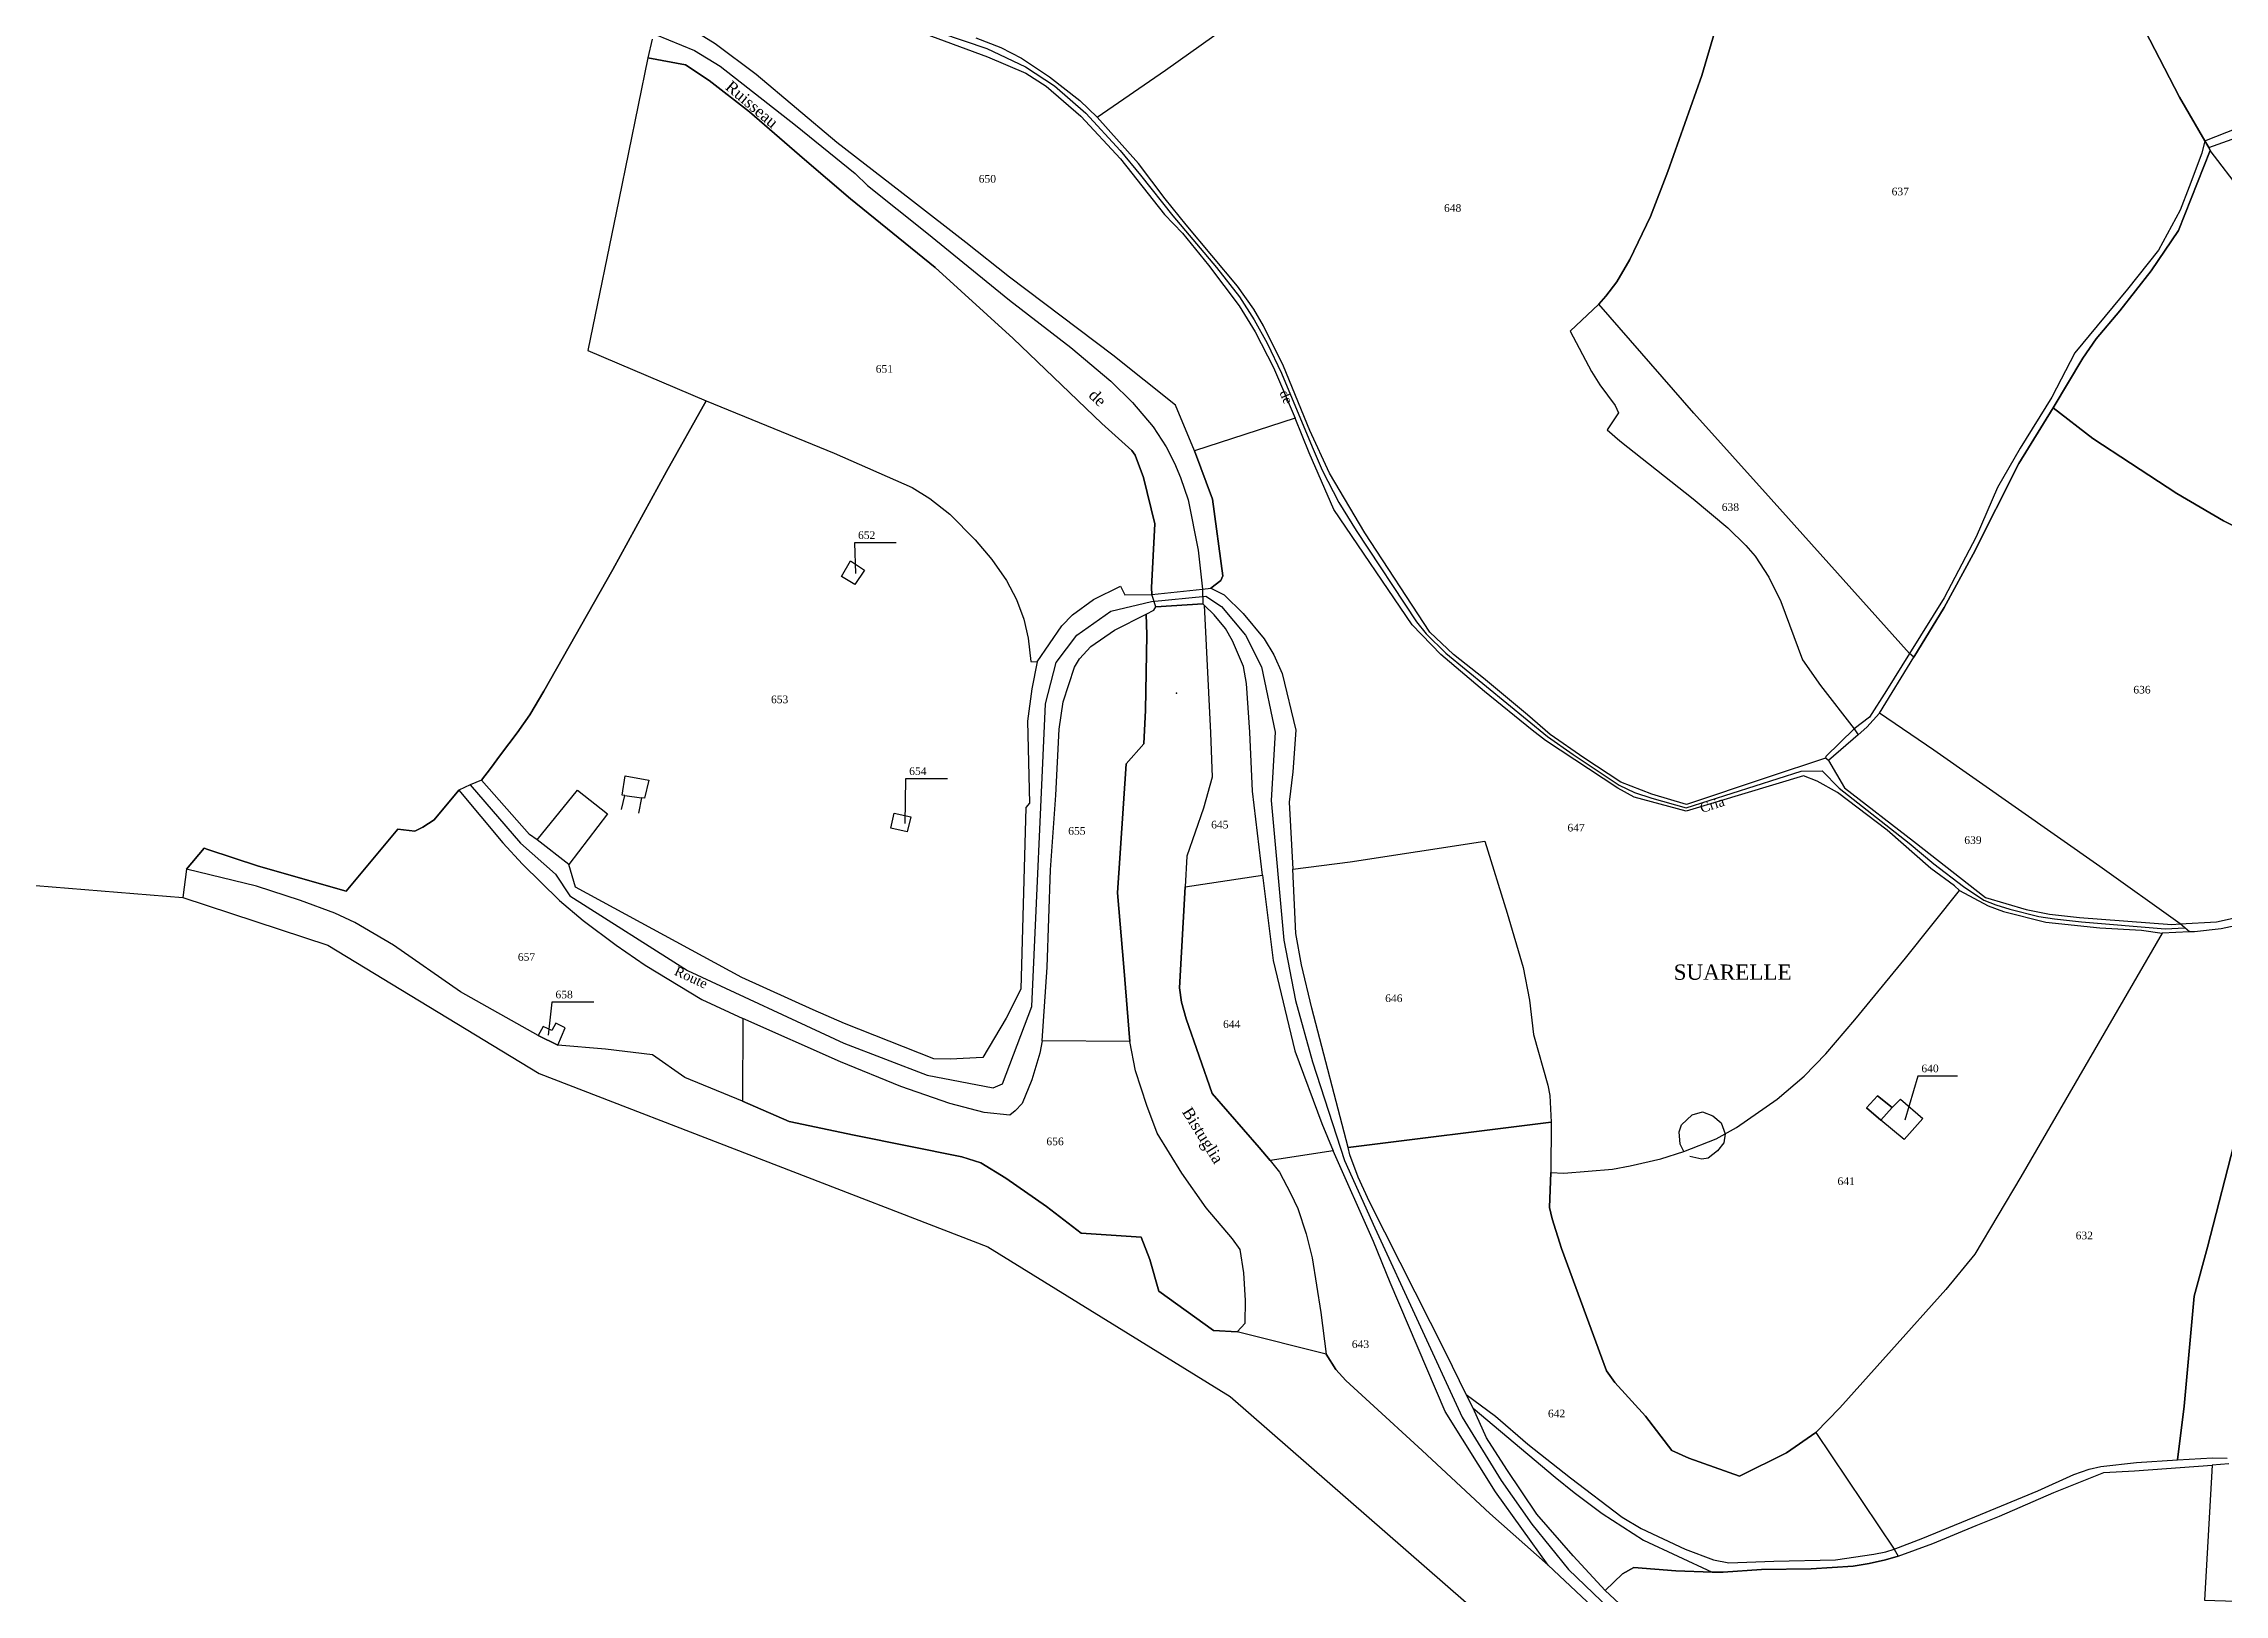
# Model space of a CAD drawing. Extents: x 1206804 to 1210977, y 6152742 to 6157901.
# Drawn here: x 1209128 to 1209699, y 6153480 to 6153886 of the extents above; entities that cross this region are included whole.
import ezdxf

# ---------------------------------------------------------------- set-up
doc = ezdxf.new("R2010")
doc.units = 0
doc.linetypes.add('CONTINU', pattern=[0])
doc.layers.get('0').update_dxf_attribs({"linetype": 'CONTINU'})
for name, color, linetype in [('1FLECHEFL', 7, 'CONTINU'), ('1LIEUDIT', 7, 'CONTINU'), ('1PARCELLE', 7, 'CONTINU'), ('1SECTION', 7, 'CONTINU'), ('1SUBDSECT', 7, 'CONTINU'), ('1TRONFLUV', 7, 'CONTINU'), ('1TROUPARCELLE', 7, 'CONTINU'), ('1ZONCOMM', 7, 'CONTINU'), ('3BATIDUR', 7, 'CONTINU'), ('3CHEMIN', 7, 'CONTINU'), ('3FISCLINE', 7, 'CONTINUOUS'), ('3FLECHEPAR', 7, 'CONTINU'), ('3LIEUDITTEX', 7, 'CONTINU'), ('3PARCELLETEX', 7, 'CONTINU'), ('3PONT', 7, 'CONTINU'), ('3TRONFLUVTEX', 7, 'CONTINU'), ('3ZONCOMMTEX', 7, 'CONTINU')]:
    doc.layers.add(name, color=color, linetype=linetype)
doc.styles.get("Standard").update_dxf_attribs({"font": 'Times New Roman'})

# ---------------------------------------------------------------- blocks, each defined once
blk = doc.blocks.new('FLECHRU1')
blk.add_point((0, 0))

msp = doc.modelspace()

# ---------------------------------------------------------------- linework, layer by layer
at = {"layer": '1LIEUDIT'}
for points in [[(1209712.22, 6153754.59), (1209699.09, 6153761.07), (1209686.87, 6153768.23), (1209674.71, 6153776.17), (1209664.87, 6153782.66), (1209654.48, 6153790.7), (1209662.26, 6153803.67), (1209665.75, 6153808.74), (1209671.9, 6153816.13), (1209680.15, 6153826.59), (1209687.29, 6153837.13), (1209695.61, 6153858.1), (1209695.26, 6153858.83), (1209694.19, 6153860.66), (1209687.53, 6153872.04), (1209675.87, 6153894.68)], [(1209712.22, 6153754.59), (1209699.09, 6153761.07), (1209686.87, 6153768.23), (1209674.71, 6153776.17), (1209664.87, 6153782.66), (1209654.48, 6153790.7), (1209662.26, 6153803.67), (1209665.75, 6153808.74), (1209671.9, 6153816.13), (1209680.15, 6153826.59), (1209687.29, 6153837.13), (1209695.61, 6153858.1), (1209695.26, 6153858.83), (1209694.19, 6153860.66), (1209687.53, 6153872.04), (1209675.87, 6153894.68)], [(1209287.69, 6153887.24), (1209286.56, 6153882.34), (1209278.98, 6153845.17), (1209270.88, 6153805.73), (1209301.9, 6153792.51), (1209291.52, 6153773.99), (1209277.4, 6153748.33), (1209259.35, 6153716.5), (1209255.71, 6153710.32), (1209252.39, 6153705.62), (1209248.06, 6153699.8), (1209245.37, 6153696.28), (1209243.02, 6153693.2), (1209240.1, 6153691.98), (1209237.14, 6153690.55), (1209230.65, 6153682.81), (1209227.71, 6153680.9), (1209225.58, 6153679.84), (1209221.13, 6153680.38), (1209207.64, 6153664.17), (1209184.7, 6153670.68), (1209171.43, 6153675.03), (1209170.44, 6153675.37), (1209165.84, 6153669.88), (1209164.89, 6153662.46), (1209202.81, 6153650.03), (1209258.18, 6153616.37), (1209375.61, 6153571.05), (1209439.07, 6153531.83), (1209515.88, 6153464.72)]]:
    msp.add_lwpolyline(points, dxfattribs=at)
at = {"layer": '1PARCELLE'}
for points in [[(1209372.45, 6153887.57), (1209379.03, 6153885.06), (1209384.4, 6153882.29), (1209391.77, 6153877.39), (1209399.68, 6153871.19), (1209404.18, 6153866.8), (1209422.08, 6153879.16), (1209463.41, 6153908.53)], [(1209565.78, 6153888.95), (1209562.53, 6153877.69), (1209553.58, 6153852.59), (1209549.04, 6153840.82), (1209543.66, 6153829.54), (1209540.25, 6153823.73), (1209537.37, 6153819.98), (1209535.53, 6153817.85), (1209528, 6153810.8), (1209533.65, 6153800.24), (1209535.79, 6153796.75), (1209539.79, 6153791.3), (1209540.65, 6153789.37), (1209537.74, 6153784.97), (1209541.06, 6153782.1), (1209560.21, 6153766.89), (1209569.32, 6153759.27), (1209574.02, 6153754.66), (1209576.48, 6153751.88), (1209580.04, 6153746.39), (1209583.22, 6153739.95), (1209588.89, 6153724.73), (1209593.59, 6153717.98), (1209602.4, 6153706.64), (1209603.42, 6153705.04), (1209595.67, 6153698.37), (1209594.92, 6153699), (1209579.57, 6153693.94), (1209558.48, 6153686.83), (1209549.43, 6153689.5), (1209541.28, 6153692.7), (1209531.62, 6153699.05), (1209522.83, 6153705.19), (1209516.85, 6153710.35), (1209505.31, 6153719.95), (1209497.49, 6153726.15), (1209491.33, 6153731.95), (1209474.26, 6153757.93), (1209465.05, 6153773.57), (1209459.89, 6153784.78), (1209453.04, 6153801.65), (1209447.78, 6153812.14), (1209445.22, 6153816.56), (1209440.99, 6153822.54), (1209427.54, 6153838.6), (1209422.05, 6153845.4), (1209415.08, 6153854.7), (1209404.18, 6153866.8), (1209422.08, 6153879.16), (1209463.41, 6153908.53)], [(1209343.85, 6153894.31), (1209375.52, 6153882.64), (1209385.57, 6153878.33), (1209390.87, 6153874.92), (1209399.97, 6153867.11), (1209410.29, 6153855.91), (1209421.85, 6153841.3), (1209426.56, 6153836.43), (1209433.37, 6153828.05), (1209441.4, 6153817.43), (1209445.55, 6153810.63), (1209450.38, 6153801.29), (1209456.03, 6153788.02), (1209456.03, 6153788.02), (1209429.67, 6153779.42), (1209424.69, 6153791.38), (1209408.3, 6153804.46), (1209381.31, 6153824.91), (1209369.86, 6153834), (1209355.34, 6153845.23), (1209336.11, 6153860.17), (1209314.98, 6153877.96), (1209304.2, 6153886.02), (1209297.85, 6153889.96)], [(1209675.87, 6153894.68), (1209687.53, 6153872.04), (1209694.19, 6153860.66), (1209695.26, 6153858.83), (1209695.61, 6153858.1), (1209695.61, 6153858.1), (1209687.29, 6153837.13), (1209680.15, 6153826.59), (1209671.9, 6153816.13), (1209665.75, 6153808.74), (1209662.26, 6153803.67), (1209654.48, 6153790.7), (1209645.46, 6153776.12), (1209633.57, 6153752.37), (1209625.98, 6153738.42), (1209618.01, 6153725.45), (1209616.9, 6153726.39), (1209580.64, 6153766.8), (1209560.42, 6153789.31), (1209535.53, 6153817.85), (1209537.37, 6153819.98), (1209540.25, 6153823.73), (1209543.66, 6153829.54), (1209549.04, 6153840.82), (1209553.58, 6153852.59), (1209562.53, 6153877.69), (1209565.78, 6153888.95)], [(1209703.83, 6153847.27), (1209695.61, 6153858.1), (1209695.26, 6153858.83), (1209694.19, 6153860.66), (1209687.53, 6153872.04), (1209675.87, 6153894.68)], [(1209703.83, 6153847.27), (1209695.61, 6153858.1), (1209687.29, 6153837.13), (1209680.15, 6153826.59), (1209671.9, 6153816.13), (1209665.75, 6153808.74), (1209662.26, 6153803.67), (1209654.48, 6153790.7), (1209664.87, 6153782.66), (1209674.71, 6153776.17), (1209686.87, 6153768.23), (1209699.09, 6153761.07), (1209712.22, 6153754.59)], [(1209718.1, 6153658.46), (1209698.42, 6153654.25), (1209691.47, 6153653.46), (1209690.19, 6153653.49), (1209690.19, 6153653.49), (1209687.76, 6153655.59), (1209666.68, 6153670.56), (1209623.25, 6153701.04), (1209608.99, 6153710.75), (1209618.01, 6153725.45), (1209625.98, 6153738.42), (1209633.57, 6153752.37), (1209645.46, 6153776.12), (1209654.48, 6153790.7), (1209664.87, 6153782.66), (1209674.71, 6153776.17), (1209686.87, 6153768.23), (1209699.09, 6153761.07), (1209712.22, 6153754.59)], [(1209718.1, 6153658.46), (1209698.42, 6153654.25), (1209691.47, 6153653.46), (1209690.19, 6153653.49), (1209683.01, 6153653.12), (1209646, 6153589.34), (1209633.94, 6153569.08), (1209626.39, 6153559.8), (1209612.16, 6153543.99), (1209598.65, 6153528.81), (1209592.37, 6153522.38), (1209612.86, 6153491.87), (1209620.38, 6153494.68), (1209635.49, 6153500.9), (1209650.44, 6153507.13), (1209659.87, 6153511.35), (1209663.86, 6153512.77), (1209666.94, 6153513.46), (1209676.3, 6153514.52), (1209687.06, 6153515.25), (1209688.73, 6153529.3), (1209691.36, 6153558.07), (1209694.87, 6153570.94), (1209702.5, 6153600.43)], [(1209702.5, 6153600.43), (1209694.87, 6153570.94), (1209691.36, 6153558.07), (1209688.73, 6153529.3), (1209687.06, 6153515.25), (1209696.2, 6153515.74), (1209699.98, 6153515.7)], [(1209560.46, 6153459.35), (1209537.21, 6153480.98), (1209541.72, 6153485.39), (1209544.67, 6153487.02), (1209555.69, 6153486.2), (1209565.18, 6153485.84), (1209568.11, 6153485.84), (1209578.15, 6153486.52), (1209591.09, 6153486.69), (1209602.09, 6153487.4), (1209606.34, 6153488.08), (1209610.56, 6153489.01), (1209613.88, 6153490.03), (1209613.88, 6153490.03), (1209622.94, 6153493.31), (1209634.32, 6153498.01), (1209640.47, 6153500.45), (1209654.69, 6153506.69), (1209667.73, 6153511.95), (1209675.74, 6153512.38), (1209696.09, 6153513.87), (1209694.1, 6153478.49)], [(1209700.46, 6153514.21), (1209696.09, 6153513.87), (1209696.09, 6153513.87), (1209694.1, 6153478.49), (1209740.52, 6153476.97)]]:
    msp.add_lwpolyline(points, dxfattribs=at)
for points in [[(1209270.88, 6153805.73), (1209301.9, 6153792.51), (1209335.39, 6153778.83), (1209355.77, 6153769.86), (1209360.45, 6153766.95), (1209365.68, 6153762.87), (1209372.28, 6153756.12), (1209376.62, 6153751), (1209380.47, 6153745.49), (1209383.09, 6153740.52), (1209385, 6153735.37), (1209386.16, 6153730.37), (1209386.86, 6153724.31), (1209388.52, 6153724.23), (1209394.99, 6153733.58), (1209397.77, 6153736.48), (1209403.29, 6153740.5), (1209410.37, 6153743.97), (1209411.42, 6153741.75), (1209418.55, 6153741.83), (1209418.44, 6153743.65), (1209419.33, 6153760.33), (1209416.36, 6153772.46), (1209414.2, 6153778.35), (1209413.29, 6153779.51), (1209405.44, 6153786.59), (1209382.27, 6153808.84), (1209361.81, 6153827.46), (1209339.68, 6153845.45), (1209327.64, 6153855.76), (1209313.17, 6153868.25), (1209302.63, 6153876.45), (1209296.46, 6153880.55), (1209286.56, 6153882.34), (1209278.98, 6153845.17), (1209270.88, 6153805.73)], [(1209608.99, 6153710.75), (1209618.01, 6153725.45), (1209616.9, 6153726.39), (1209580.64, 6153766.8), (1209560.42, 6153789.31), (1209535.53, 6153817.85), (1209528, 6153810.8), (1209533.65, 6153800.24), (1209535.79, 6153796.75), (1209539.79, 6153791.3), (1209540.65, 6153789.37), (1209537.74, 6153784.97), (1209541.06, 6153782.1), (1209560.21, 6153766.89), (1209569.32, 6153759.27), (1209574.02, 6153754.66), (1209576.48, 6153751.88), (1209580.04, 6153746.39), (1209583.22, 6153739.95), (1209588.89, 6153724.73), (1209593.59, 6153717.98), (1209602.4, 6153706.64), (1209603.42, 6153705.04), (1209605.69, 6153707.11), (1209608.99, 6153710.75)], [(1209361.5, 6153620.21), (1209338.12, 6153629.45), (1209329.92, 6153633.05), (1209311.24, 6153641.55), (1209267.67, 6153665.17), (1209265.92, 6153671.09), (1209257.67, 6153677.56), (1209255.59, 6153678.98), (1209243.02, 6153693.2), (1209245.37, 6153696.28), (1209248.06, 6153699.8), (1209252.39, 6153705.62), (1209255.71, 6153710.32), (1209259.35, 6153716.5), (1209277.4, 6153748.33), (1209291.52, 6153773.99), (1209301.9, 6153792.51), (1209335.39, 6153778.83), (1209355.77, 6153769.86), (1209360.45, 6153766.95), (1209365.68, 6153762.87), (1209372.28, 6153756.12), (1209376.62, 6153751), (1209380.47, 6153745.49), (1209383.09, 6153740.52), (1209385, 6153735.37), (1209386.16, 6153730.37), (1209386.86, 6153724.31), (1209388.52, 6153724.23), (1209387.15, 6153717.12), (1209385.98, 6153708.68), (1209386.54, 6153687.2), (1209385.55, 6153686.04), (1209384.22, 6153638.45), (1209380.36, 6153630.87), (1209374.26, 6153620.59), (1209365.78, 6153620.16), (1209361.5, 6153620.21)], [(1209456.03, 6153788.02), (1209429.67, 6153779.42), (1209434.38, 6153766.76), (1209437.13, 6153746.71), (1209436.63, 6153745.47), (1209433.98, 6153743.47), (1209437.45, 6153741.77), (1209442.48, 6153736.89), (1209447.95, 6153730.18), (1209450.43, 6153726.06), (1209452.62, 6153721.15), (1209456.24, 6153706.34), (1209455.48, 6153695.37), (1209454.47, 6153687.44), (1209455.48, 6153669.86), (1209470.41, 6153671.83), (1209505.73, 6153677.22), (1209511.58, 6153658.39), (1209515.77, 6153644.13), (1209517.41, 6153635.64), (1209518.43, 6153626.57), (1209522.2, 6153613.32), (1209522.72, 6153610.65), (1209523.07, 6153603.64), (1209523, 6153590.45), (1209526.4, 6153590.32), (1209539.08, 6153591.36), (1209543.73, 6153592.23), (1209551.78, 6153594.08), (1209557.76, 6153596.01), (1209566.24, 6153599.25), (1209571.55, 6153602.29), (1209582.23, 6153609.64), (1209589.32, 6153615.74), (1209594.98, 6153621.51), (1209602.58, 6153630.49), (1209615.84, 6153646.63), (1209629.99, 6153664.29), (1209628.64, 6153665.54), (1209622.48, 6153670.08), (1209611.02, 6153680.14), (1209598.03, 6153690.02), (1209592.7, 6153692.91), (1209589.14, 6153694.3), (1209558.41, 6153685.06), (1209544.77, 6153688.77), (1209540.55, 6153691.07), (1209521.6, 6153703.59), (1209518.12, 6153706.31), (1209505.64, 6153716.41), (1209494.17, 6153726.14), (1209486.65, 6153733.86), (1209466.18, 6153764.11), (1209459.75, 6153778.88), (1209456.03, 6153788.02)], [(1209340.8, 6153744.41), (1209337.28, 6153746.58), (1209339.65, 6153750.66), (1209343.33, 6153748.23), (1209340.8, 6153744.41)], [(1209412.75, 6153624.75), (1209389.84, 6153624.98), (1209391.09, 6153644.26), (1209392.01, 6153669.76), (1209393.39, 6153689.3), (1209394.25, 6153706.56), (1209395.35, 6153713.73), (1209398.3, 6153722.81), (1209399.57, 6153725), (1209402.6, 6153728.18), (1209408.78, 6153732.46), (1209417.05, 6153736.71), (1209417.25, 6153731.3), (1209416.89, 6153711.5), (1209416.47, 6153702.71), (1209411.81, 6153697.45), (1209409.58, 6153663.74), (1209411.23, 6153644.21), (1209412.75, 6153624.75)], [(1209427.22, 6153665.28), (1209447.5, 6153668.35), (1209444.87, 6153690.31), (1209444.22, 6153705.75), (1209443.3, 6153718.53), (1209442.52, 6153722.94), (1209439.69, 6153729.7), (1209437.78, 6153732.9), (1209434.81, 6153736.52), (1209432.23, 6153739.02), (1209433.9, 6153705.56), (1209434.36, 6153693.95), (1209432.05, 6153685.9), (1209427.65, 6153673.31), (1209427.22, 6153665.28)], [(1209687.76, 6153655.59), (1209666.68, 6153670.56), (1209623.25, 6153701.04), (1209608.99, 6153710.75), (1209605.69, 6153707.11), (1209603.42, 6153705.04), (1209595.67, 6153698.37), (1209599.86, 6153691.19), (1209617.89, 6153677.25), (1209636.77, 6153662.44), (1209647.39, 6153659.31), (1209653.51, 6153658.13), (1209661.41, 6153657.26), (1209685.56, 6153655.4), (1209687.76, 6153655.59)], [(1209171.43, 6153675.03), (1209184.7, 6153670.68), (1209207.64, 6153664.17), (1209221.13, 6153680.38), (1209225.58, 6153679.84), (1209227.71, 6153680.9), (1209230.65, 6153682.81), (1209237.14, 6153690.55), (1209248.64, 6153676.8), (1209253.78, 6153671.25), (1209263.5, 6153661.73), (1209269.71, 6153656.49), (1209278.3, 6153649.97), (1209285.89, 6153644.76), (1209300.77, 6153635.8), (1209311.46, 6153630.79), (1209311.39, 6153609.12), (1209296.24, 6153615.38), (1209287.84, 6153621.28), (1209275.54, 6153622.75), (1209263.03, 6153623.84), (1209264.98, 6153628.36), (1209262.52, 6153629.55), (1209261.51, 6153627.62), (1209259.16, 6153628.71), (1209257.92, 6153626.39), (1209237.58, 6153637.76), (1209219.99, 6153650.01), (1209209.88, 6153655.93), (1209204.65, 6153658.42), (1209195.68, 6153661.74), (1209184.15, 6153665.41), (1209165.84, 6153669.88), (1209170.44, 6153675.37), (1209171.43, 6153675.03)], [(1209354.52, 6153679.69), (1209350.2, 6153680.66), (1209351.05, 6153684.58), (1209355.41, 6153683.6), (1209354.52, 6153679.69)], [(1209455.48, 6153669.86), (1209470.41, 6153671.83), (1209505.73, 6153677.22), (1209511.58, 6153658.39), (1209515.77, 6153644.13), (1209517.41, 6153635.64), (1209518.43, 6153626.57), (1209522.2, 6153613.32), (1209522.72, 6153610.65), (1209523.07, 6153603.64), (1209469.95, 6153597.01), (1209460.45, 6153633.48), (1209457.74, 6153644.88), (1209456.23, 6153653.03), (1209455.48, 6153669.86)], [(1209466, 6153596.18), (1209449.49, 6153593.61), (1209446.62, 6153597), (1209434.34, 6153611.12), (1209427.5, 6153630.67), (1209426.32, 6153635.09), (1209425.8, 6153638.79), (1209427.22, 6153665.28), (1209447.5, 6153668.35), (1209450.32, 6153646.01), (1209455.93, 6153622.36), (1209462.99, 6153603.33), (1209466, 6153596.18)], [(1209559.12, 6153515.63), (1209554.64, 6153517.69), (1209547.76, 6153526.71), (1209539.77, 6153535.47), (1209537.53, 6153538.56), (1209529.55, 6153560.35), (1209525.73, 6153570.56), (1209523.3, 6153578.3), (1209522.63, 6153581.33), (1209523, 6153590.45), (1209526.4, 6153590.32), (1209539.08, 6153591.36), (1209543.73, 6153592.23), (1209551.78, 6153594.08), (1209557.76, 6153596.01), (1209566.24, 6153599.25), (1209571.55, 6153602.29), (1209582.23, 6153609.64), (1209589.32, 6153615.74), (1209594.98, 6153621.51), (1209602.58, 6153630.49), (1209615.84, 6153646.63), (1209629.99, 6153664.29), (1209637.43, 6153660.28), (1209641.44, 6153658.81), (1209652.53, 6153655.98), (1209666.72, 6153654.58), (1209677.62, 6153653.93), (1209683.01, 6153653.12), (1209646, 6153589.34), (1209633.94, 6153569.08), (1209626.39, 6153559.8), (1209612.16, 6153543.99), (1209598.65, 6153528.81), (1209592.37, 6153522.38), (1209584.67, 6153517.08), (1209572.39, 6153510.98), (1209559.12, 6153515.63)], [(1209263.03, 6153623.84), (1209264.98, 6153628.36), (1209262.52, 6153629.55), (1209261.51, 6153627.62), (1209259.16, 6153628.71), (1209257.92, 6153626.39), (1209263.03, 6153623.84)], [(1209311.46, 6153630.79), (1209311.39, 6153609.12), (1209323.63, 6153603.82), (1209340.62, 6153600.26), (1209368.83, 6153594.54), (1209373.76, 6153593.03), (1209380.32, 6153589), (1209390.95, 6153581.58), (1209400.02, 6153574.55), (1209415.7, 6153573.52), (1209417.97, 6153567.67), (1209420.33, 6153559.37), (1209434.66, 6153549.08), (1209440.83, 6153548.73), (1209442.98, 6153551.06), (1209443.02, 6153556.96), (1209442.65, 6153564.18), (1209441.62, 6153570.28), (1209439.69, 6153573.09), (1209432.79, 6153581.22), (1209426.38, 6153590.31), (1209419.95, 6153600.76), (1209417.21, 6153608.04), (1209414.22, 6153617.09), (1209412.75, 6153624.75), (1209389.84, 6153624.98), (1209389.23, 6153621.7), (1209387.1, 6153614.71), (1209384.55, 6153608.54), (1209382.76, 6153606.58), (1209381.37, 6153605.51), (1209374.66, 6153606.19), (1209365.69, 6153608.52), (1209352.79, 6153612.96), (1209336.99, 6153619.42), (1209311.46, 6153630.79)], [(1209620.38, 6153604.61), (1209615.44, 6153599.12), (1209609.33, 6153604.21), (1209605.62, 6153607.41), (1209608.52, 6153610.56), (1209612.33, 6153607.5), (1209614.49, 6153609.67), (1209620.38, 6153604.61)], [(1209523.07, 6153603.64), (1209523, 6153590.45), (1209522.63, 6153581.33), (1209523.3, 6153578.3), (1209525.73, 6153570.56), (1209529.55, 6153560.35), (1209537.53, 6153538.56), (1209539.77, 6153535.47), (1209547.76, 6153526.71), (1209554.64, 6153517.69), (1209559.12, 6153515.63), (1209572.39, 6153510.98), (1209584.67, 6153517.08), (1209592.37, 6153522.38), (1209612.86, 6153491.87), (1209613.88, 6153490.03), (1209610.56, 6153489.01), (1209606.34, 6153488.08), (1209602.09, 6153487.4), (1209591.09, 6153486.69), (1209578.15, 6153486.52), (1209568.11, 6153485.84), (1209565.18, 6153485.84), (1209555.69, 6153486.2), (1209544.67, 6153487.02), (1209541.72, 6153485.39), (1209537.21, 6153480.98), (1209528.83, 6153490.1), (1209519.32, 6153501.01), (1209511.48, 6153512.72), (1209506.14, 6153521.01), (1209502.62, 6153528.73), (1209500.84, 6153532.34), (1209495.46, 6153543.28), (1209475.52, 6153582.77), (1209472.52, 6153589.22), (1209470.36, 6153595.09), (1209469.95, 6153597.01), (1209523.07, 6153603.64)], [(1209466, 6153596.18), (1209449.49, 6153593.61), (1209451.92, 6153590.52), (1209454.85, 6153585.09), (1209456.72, 6153581.05), (1209458.97, 6153574.38), (1209460.49, 6153568.17), (1209462.79, 6153553.81), (1209464.13, 6153542.87), (1209466.69, 6153538.91), (1209469.29, 6153536.04), (1209475.64, 6153530.29), (1209489.26, 6153517.72), (1209506.99, 6153501.17), (1209522.32, 6153487.62), (1209508.51, 6153506.89), (1209495.34, 6153527.88), (1209480.92, 6153561.63), (1209476.53, 6153572.42), (1209466, 6153596.18)]]:
    msp.add_lwpolyline(points, close=True, dxfattribs=at)
at = {"layer": '1SECTION'}
msp.add_lwpolyline([(1209104.94, 6153667.37), (1209164.89, 6153662.46), (1209202.81, 6153650.03), (1209258.18, 6153616.37), (1209375.61, 6153571.05), (1209439.07, 6153531.83), (1209515.88, 6153464.72), (1209527.35, 6153434.16), (1209580.35, 6153373.65), (1209625.63, 6153333.95), (1209703.54, 6153217.38)], dxfattribs=at)
at = {"layer": '1SUBDSECT'}
msp.add_lwpolyline([(1209287.69, 6153887.24), (1209286.56, 6153882.34), (1209278.98, 6153845.17), (1209270.88, 6153805.73), (1209301.9, 6153792.51), (1209291.52, 6153773.99), (1209277.4, 6153748.33), (1209259.35, 6153716.5), (1209255.71, 6153710.32), (1209252.39, 6153705.62), (1209248.06, 6153699.8), (1209245.37, 6153696.28), (1209243.02, 6153693.2), (1209240.1, 6153691.98), (1209237.14, 6153690.55), (1209230.65, 6153682.81), (1209227.71, 6153680.9), (1209225.58, 6153679.84), (1209221.13, 6153680.38), (1209207.64, 6153664.17), (1209184.7, 6153670.68), (1209171.43, 6153675.03), (1209170.44, 6153675.37), (1209165.84, 6153669.88), (1209164.89, 6153662.46), (1209202.81, 6153650.03), (1209258.18, 6153616.37), (1209375.61, 6153571.05), (1209439.07, 6153531.83), (1209515.88, 6153464.72)], dxfattribs=at)
at = {"layer": '1TRONFLUV'}
for points in [[(1209287.69, 6153887.24), (1209286.56, 6153882.34), (1209296.46, 6153880.55), (1209302.63, 6153876.45), (1209313.17, 6153868.25), (1209327.64, 6153855.76), (1209339.68, 6153845.45), (1209361.81, 6153827.46), (1209382.27, 6153808.84), (1209405.44, 6153786.59), (1209413.29, 6153779.51), (1209414.2, 6153778.35), (1209416.36, 6153772.46), (1209419.33, 6153760.33), (1209418.44, 6153743.65), (1209418.55, 6153741.83), (1209431.79, 6153743.24), (1209433.98, 6153743.47), (1209436.63, 6153745.47), (1209437.13, 6153746.71), (1209434.38, 6153766.76), (1209429.67, 6153779.42), (1209429.67, 6153779.42), (1209424.69, 6153791.38), (1209408.3, 6153804.46), (1209381.31, 6153824.91), (1209369.86, 6153834), (1209355.34, 6153845.23), (1209336.11, 6153860.17), (1209314.98, 6153877.96), (1209304.2, 6153886.02), (1209297.85, 6153889.96)], [(1209535.36, 6153475.32), (1209522.32, 6153487.62), (1209506.99, 6153501.17), (1209489.26, 6153517.72), (1209475.64, 6153530.29), (1209469.29, 6153536.04), (1209466.69, 6153538.91), (1209464.13, 6153542.87), (1209464.13, 6153542.87), (1209440.83, 6153548.73), (1209434.66, 6153549.08), (1209420.33, 6153559.37), (1209417.97, 6153567.67), (1209415.7, 6153573.52), (1209400.02, 6153574.55), (1209390.95, 6153581.58), (1209380.32, 6153589), (1209373.76, 6153593.03), (1209368.83, 6153594.54), (1209340.62, 6153600.26), (1209323.63, 6153603.82), (1209311.39, 6153609.12), (1209296.24, 6153615.38), (1209287.84, 6153621.28), (1209275.54, 6153622.75), (1209263.03, 6153623.84), (1209257.92, 6153626.39), (1209237.58, 6153637.76), (1209219.99, 6153650.01), (1209209.88, 6153655.93), (1209204.65, 6153658.42), (1209195.68, 6153661.74), (1209184.15, 6153665.41), (1209165.84, 6153669.88), (1209164.89, 6153662.46), (1209202.81, 6153650.03), (1209258.18, 6153616.37), (1209375.61, 6153571.05), (1209439.07, 6153531.83), (1209515.88, 6153464.72)]]:
    msp.add_lwpolyline(points, dxfattribs=at)
msp.add_lwpolyline([(1209419.61, 6153738.6), (1209431.89, 6153739.35), (1209432.23, 6153739.02), (1209433.9, 6153705.56), (1209434.36, 6153693.95), (1209432.05, 6153685.9), (1209427.65, 6153673.31), (1209427.22, 6153665.28), (1209425.8, 6153638.79), (1209426.32, 6153635.09), (1209427.5, 6153630.67), (1209434.34, 6153611.12), (1209446.62, 6153597), (1209449.49, 6153593.61), (1209451.92, 6153590.52), (1209454.85, 6153585.09), (1209456.72, 6153581.05), (1209458.97, 6153574.38), (1209460.49, 6153568.17), (1209462.79, 6153553.81), (1209464.13, 6153542.87), (1209440.83, 6153548.73), (1209442.98, 6153551.06), (1209443.02, 6153556.96), (1209442.65, 6153564.18), (1209441.62, 6153570.28), (1209439.69, 6153573.09), (1209432.79, 6153581.22), (1209426.38, 6153590.31), (1209419.95, 6153600.76), (1209417.21, 6153608.04), (1209414.22, 6153617.09), (1209412.75, 6153624.75), (1209411.23, 6153644.21), (1209409.58, 6153663.74), (1209411.81, 6153697.45), (1209416.47, 6153702.71), (1209416.89, 6153711.5), (1209417.25, 6153731.3), (1209417.05, 6153736.71), (1209419.07, 6153737.76), (1209419.61, 6153738.6)], close=True, dxfattribs=at)
at = {"layer": '1TROUPARCELLE'}
for points in [[(1209337.28, 6153746.58), (1209339.65, 6153750.66), (1209343.33, 6153748.23), (1209340.8, 6153744.41), (1209337.28, 6153746.58)], [(1209350.2, 6153680.66), (1209351.05, 6153684.58), (1209355.41, 6153683.6), (1209354.52, 6153679.69), (1209350.2, 6153680.66)], [(1209609.33, 6153604.21), (1209605.62, 6153607.41), (1209608.52, 6153610.56), (1209612.33, 6153607.5), (1209614.49, 6153609.67), (1209620.38, 6153604.61), (1209615.44, 6153599.12), (1209609.33, 6153604.21)]]:
    msp.add_lwpolyline(points, close=True, dxfattribs=at)
at = {"layer": '1ZONCOMM'}
for points in [[(1209350.8, 6153893.08), (1209375.34, 6153884.79), (1209385.46, 6153879.99), (1209393.07, 6153875.01), (1209401.23, 6153867.85), (1209410.26, 6153858.11), (1209415.59, 6153851.61), (1209424.01, 6153840.97), (1209435.46, 6153827.42), (1209441.46, 6153819.75), (1209445.35, 6153813.73), (1209448.69, 6153807.66), (1209452.45, 6153799.82), (1209460.53, 6153780.46), (1209463.14, 6153774.39), (1209467.44, 6153765.95), (1209472.04, 6153758.54), (1209487.85, 6153734.63), (1209490.36, 6153731.5), (1209495.47, 6153726.5), (1209522.09, 6153704.61), (1209528.8, 6153699.96), (1209540.87, 6153691.91), (1209544.9, 6153690), (1209549.42, 6153688.51), (1209558.42, 6153685.94), (1209588.52, 6153695.53), (1209594.01, 6153695.66), (1209598.46, 6153691.11), (1209616.82, 6153676.72), (1209623.26, 6153671.33), (1209630.96, 6153665.33), (1209636.29, 6153661.82), (1209639.44, 6153660.53), (1209643.16, 6153659.42), (1209650.75, 6153657.54), (1209654.85, 6153656.88), (1209661.89, 6153656.12), (1209683.75, 6153654.31), (1209688.95, 6153654.55)], [(1209240.1, 6153691.98), (1209253.25, 6153676.67), (1209262.46, 6153668.57), (1209266.17, 6153662.96), (1209297, 6153643.38), (1209337.93, 6153624.33), (1209359.7, 6153615.93), (1209376.99, 6153612.6), (1209379.44, 6153613.68), (1209387.13, 6153633.91), (1209390.7, 6153713.18), (1209393.51, 6153723.98), (1209398.89, 6153731.19), (1209407.79, 6153737.44), (1209418.42, 6153740), (1209432.69, 6153741.38), (1209436.8, 6153738.66), (1209443.01, 6153731.14), (1209447.25, 6153722.88), (1209450.83, 6153705.79), (1209449.8, 6153687.87), (1209453.09, 6153651.27), (1209456.16, 6153635.49), (1209460.63, 6153619.49), (1209468.94, 6153593.58), (1209476.93, 6153576.02), (1209499.77, 6153526.43), (1209510, 6153509.81), (1209518, 6153498.38), (1209527.62, 6153486.55), (1209555.54, 6153459.71)]]:
    msp.add_lwpolyline(points, dxfattribs=at)
at = {"layer": '3BATIDUR'}
for points in [[(1209337.28, 6153746.58), (1209339.65, 6153750.66), (1209343.33, 6153748.23), (1209340.8, 6153744.41), (1209337.28, 6153746.58)], [(1209350.2, 6153680.66), (1209351.05, 6153684.58), (1209355.41, 6153683.6), (1209354.52, 6153679.69), (1209350.2, 6153680.66)], [(1209257.92, 6153626.39), (1209263.03, 6153623.84), (1209264.98, 6153628.36), (1209262.52, 6153629.55), (1209261.51, 6153627.62), (1209259.16, 6153628.71), (1209257.92, 6153626.39)], [(1209612.33, 6153607.5), (1209608.52, 6153610.56), (1209605.62, 6153607.41), (1209609.33, 6153604.21), (1209612.33, 6153607.5)]]:
    msp.add_lwpolyline(points, close=True, dxfattribs=at)
at = {"layer": '3CHEMIN'}
for points in [[(1209694.19, 6153860.66), (1209714.79, 6153868.73)], [(1209694.19, 6153860.66), (1209693.37, 6153857.39), (1209690.06, 6153848.53), (1209687.72, 6153842.45), (1209682.09, 6153832), (1209673.95, 6153821.81), (1209660.14, 6153805.13), (1209654.09, 6153793.52), (1209645.86, 6153780.17), (1209639.9, 6153769.88), (1209634.3, 6153756.89), (1209625.92, 6153740.96), (1209616.9, 6153726.39), (1209610.82, 6153716.68), (1209606.42, 6153709.68), (1209602.4, 6153706.64), (1209595, 6153699.44), (1209594.92, 6153699)], [(1209695.26, 6153858.83), (1209712.59, 6153865.07)], [(1209687.76, 6153655.59), (1209697.26, 6153656.14), (1209721.64, 6153661.55), (1209740.4, 6153665.42), (1209760.28, 6153669.83), (1209775.75, 6153672.52), (1209791.58, 6153673.06)], [(1209500.84, 6153532.34), (1209508.5, 6153526.64), (1209517, 6153519.3), (1209528.14, 6153510.52), (1209541.68, 6153500.26), (1209546.6, 6153497.28), (1209558.16, 6153491.85), (1209565.52, 6153489.07)], [(1209502.62, 6153528.73), (1209524.13, 6153510.72), (1209529.12, 6153506.68), (1209536.41, 6153501.17), (1209547.27, 6153494.19), (1209565.18, 6153485.84)], [(1209565.52, 6153489.07), (1209569.61, 6153488.24), (1209581.33, 6153488.69), (1209597.51, 6153489.01), (1209607.55, 6153490.53), (1209610.69, 6153491.13), (1209612.86, 6153491.87)]]:
    msp.add_lwpolyline(points, dxfattribs=at)
at = {"layer": '3FISCLINE'}
for points in [[(1209248.95, 6153901.71), (1209254.11, 6153898.21), (1209261.49, 6153895.39), (1209288.58, 6153888.49), (1209298.83, 6153884.3), (1209305.56, 6153880.13), (1209325.24, 6153864.69), (1209340.87, 6153852.06), (1209344.09, 6153848.91), (1209359.64, 6153836.49), (1209381.27, 6153818.93), (1209397.3, 6153806.54), (1209407.82, 6153797.69), (1209413.51, 6153792.07), (1209418.84, 6153785.69), (1209422.28, 6153780.47), (1209424.49, 6153776.21), (1209426.03, 6153772.48), (1209428.03, 6153766.61), (1209430.68, 6153753.4), (1209431.79, 6153743.24)], [(1209257.67, 6153677.56), (1209268.16, 6153690.61), (1209276.04, 6153684.36), (1209265.92, 6153671.09)], [(1209279.69, 6153685.53), (1209280.56, 6153689.21), (1209279.9, 6153689.3), (1209280.63, 6153694.33), (1209286.9, 6153693.21), (1209285.73, 6153688.48), (1209284.96, 6153688.58), (1209284.18, 6153684.58)], [(1209280.56, 6153689.21), (1209284.96, 6153688.58)], [(1209557.76, 6153596.01), (1209556.8, 6153597.9), (1209556.57, 6153601.09), (1209557.2, 6153602.96), (1209559.96, 6153605.61), (1209562.67, 6153606.4), (1209565.4, 6153605.3), (1209567.56, 6153603.44), (1209568.63, 6153600.62), (1209568.26, 6153598.28), (1209566.6, 6153596.18), (1209564.17, 6153594.24), (1209562.52, 6153593.93), (1209559.33, 6153594.66)]]:
    msp.add_lwpolyline(points, dxfattribs=at)
at = {"layer": '3FLECHEPAR'}
for points in [[(1209351.61, 6153755.34), (1209340.69, 6153755.36), (1209340.94, 6153747.36)], [(1209365.01, 6153693.55), (1209354.09, 6153693.57), (1209353.89, 6153681.9)], [(1209272.42, 6153635.07), (1209261.51, 6153635.09), (1209260.55, 6153626.46)], [(1209629.42, 6153615.71), (1209619.07, 6153615.73), (1209615.61, 6153604.2)]]:
    msp.add_lwpolyline(points, dxfattribs=at)
at = {"layer": '3PONT'}
msp.add_lwpolyline([(1209431.89, 6153739.35), (1209419.61, 6153738.6), (1209418.55, 6153741.83), (1209431.79, 6153743.24), (1209431.89, 6153739.35)], close=True, dxfattribs=at)

# ---------------------------------------------------------------- block references
at = {"layer": '1FLECHEFL', "rotation": 263.3}
msp.add_blockref('FLECHRU1', (1209425.01, 6153715.99), dxfattribs=at)

# ---------------------------------------------------------------- texts
at = {"layer": '3LIEUDITTEX'}
msp.add_text('SUARELLE', height=4, dxfattribs=at).set_placement((1209555.13, 6153640.94))
at = {"layer": '3PARCELLETEX'}
for s, p in [('650', (1209373.22, 6153849.67)), ('648', (1209495.01, 6153842.03)), ('637', (1209612.18, 6153846.35)), ('651', (1209346.26, 6153799.91)), ('638', (1209567.72, 6153763.71)), ('652', (1209341.62, 6153756.36)), ('636', (1209675.45, 6153715.9)), ('653', (1209318.84, 6153713.36)), ('654', (1209355.01, 6153694.57)), ('655', (1209396.64, 6153678.93)), ('645', (1209434.06, 6153680.57)), ('647', (1209527.33, 6153679.77)), ('639', (1209631.21, 6153676.51)), ('657', (1209252.57, 6153645.9)), ('658', (1209262.42, 6153636.09)), ('646', (1209479.61, 6153635.1)), ('644', (1209437.17, 6153628.33)), ('640', (1209619.98, 6153616.73)), ('656', (1209390.93, 6153597.62)), ('641', (1209598.02, 6153587.2)), ('632', (1209660.36, 6153572.99)), ('643', (1209470.88, 6153544.53)), ('642', (1209522.22, 6153526.36))]:
    msp.add_text(s, height=2, dxfattribs=at).set_placement(p)
at = {"layer": '3TRONFLUVTEX'}
for s, rotation, p in [('Ruisseau', 319.6, (1209306.64, 6153874.35)), ('de', 316.4, (1209401.74, 6153793.73)), ('Bistuglia', 301.8, (1209426.33, 6153606.36))]:
    msp.add_text(s, height=3, rotation=rotation, dxfattribs=at).set_placement(p)
at = {"layer": '3ZONCOMMTEX'}
for s, rotation, p in [('de', 292.9, (1209451.88, 6153794.71)), ('Cria', 17.7, (1209562.5, 6153684.61)), ('Route', 335.2, (1209293.3, 6153642.34))]:
    msp.add_text(s, height=2.5, rotation=rotation, dxfattribs=at).set_placement(p)

doc.saveas('drawing.dxf')
